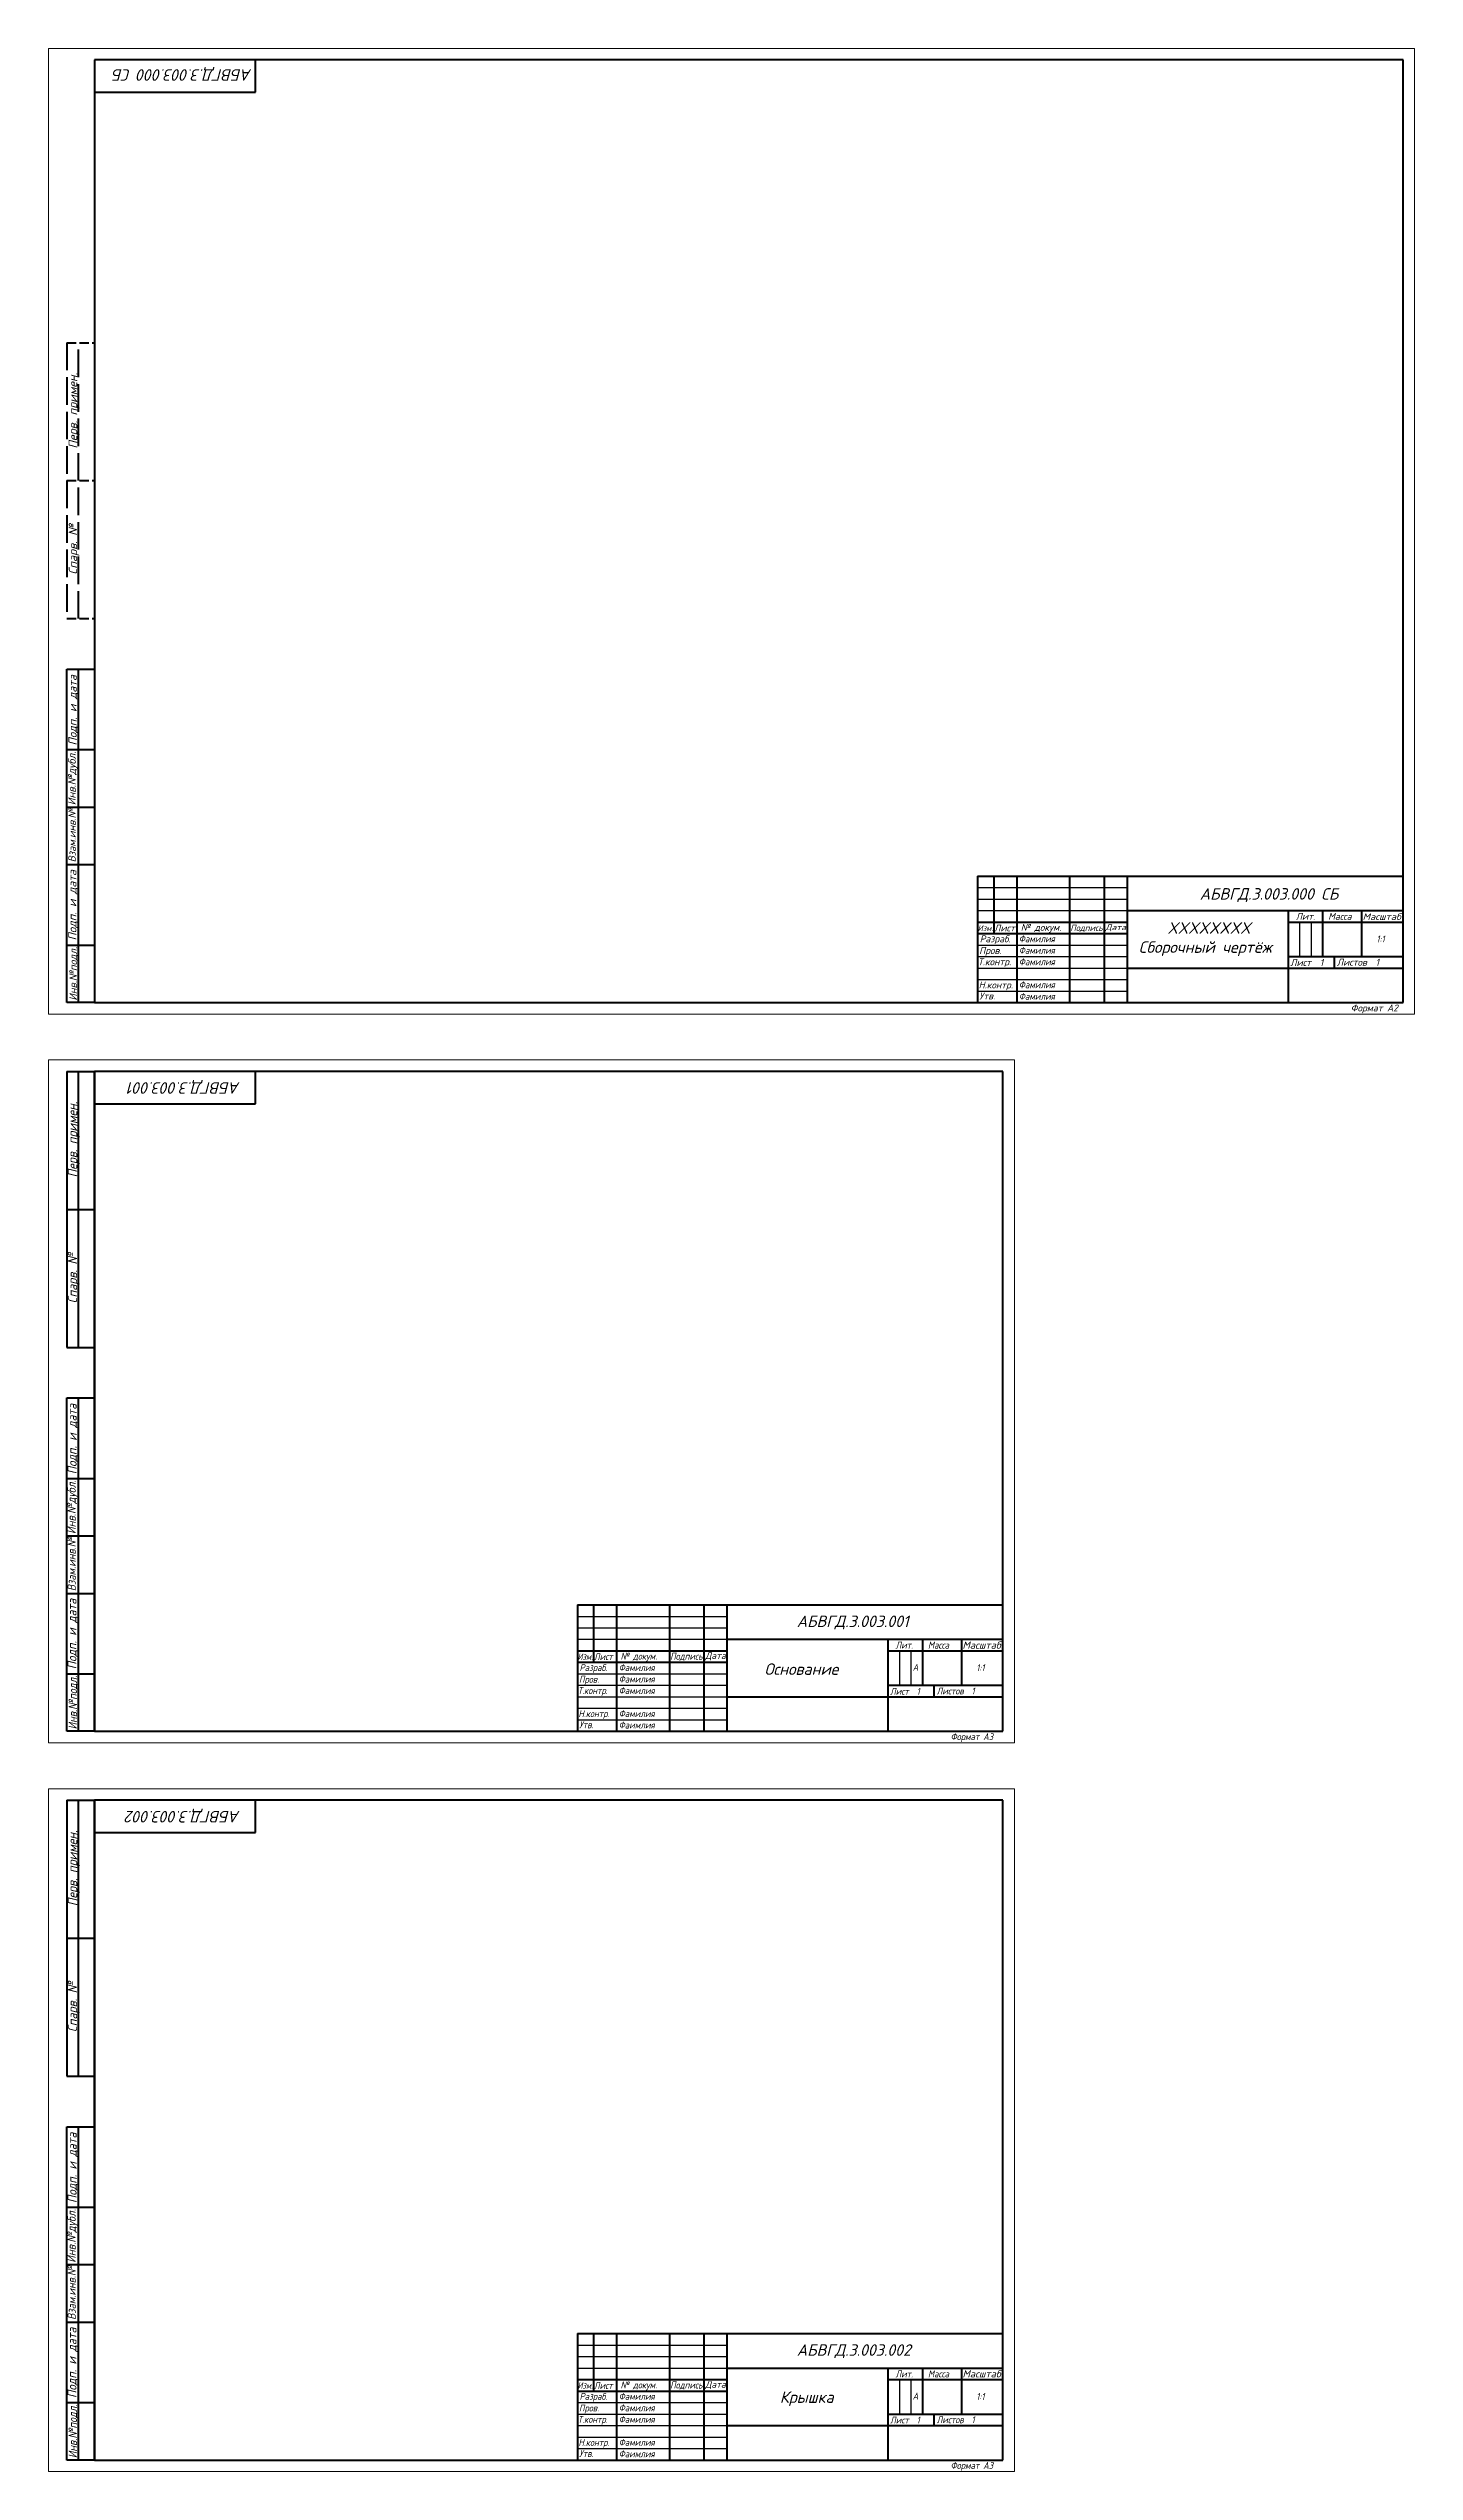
# Model space of a CAD drawing. Header units: millimetres. Extents: x -1 to 4028, y -898 to 1238.
# Drawn here: x 886 to 1480, y 176 to 1230 of the extents above; entities that cross this region are included whole.
import ezdxf
from ezdxf.enums import TextEntityAlignment as Align

# ---------------------------------------------------------------- set-up
doc = ezdxf.new("R2010")
doc.units = ezdxf.units.MM
doc.linetypes.add('ACAD_ISO02W100', pattern=[15, 12, -3])
doc.linetypes.add('JIS_02_4.0', pattern=[5.5, 4, -1.5])
for name, color, linetype, lineweight in [('Основная (0.3)', 162, 'Continuous', 30), ('Основная (0.6)', 250, 'Continuous', 60), ('Текст', 240, 'Continuous', 30), ('Тонкая (0.2)', 250, 'Continuous', 20)]:
    doc.layers.add(name, color=color, linetype=linetype, lineweight=lineweight)
doc.styles.add('3мм', font='isocpeui.ttf', dxfattribs={"height": 3})
doc.styles.add('5мм', font='isocpeui.ttf', dxfattribs={"height": 5})

msp = doc.modelspace()

# ---------------------------------------------------------------- linework, layer by layer
at = {"layer": 'Основная (0.3)'}
for p, q in [((1289.622, 865.22), (1354.622, 865.22)), ((1289.622, 860.22), (1354.622, 860.22)), ((1289.622, 855.22), (1354.622, 855.22)), ((1429.622, 850.22), (1429.622, 835.22)), ((1434.622, 850.22), (1434.622, 835.22)), ((1289.622, 840.22), (1354.622, 840.22)), ((1289.622, 835.22), (1354.622, 835.22)), ((1289.622, 830.22), (1354.622, 830.22)), ((1289.622, 825.22), (1354.622, 825.22)), ((1289.622, 820.22), (1354.622, 820.22)), ((1115.622, 548.22), (1180.622, 548.22)), ((1115.622, 543.22), (1180.622, 543.22)), ((1115.622, 538.22), (1180.622, 538.22)), ((1255.622, 533.22), (1255.622, 518.22)), ((1260.622, 533.22), (1260.622, 518.22)), ((1115.622, 523.22), (1180.622, 523.22)), ((1115.622, 518.22), (1180.622, 518.22)), ((1115.622, 513.22), (1180.622, 513.22)), ((1115.622, 508.22), (1180.622, 508.22)), ((1115.622, 503.22), (1180.622, 503.22)), ((1115.622, 231.22), (1180.622, 231.22)), ((1115.622, 226.22), (1180.622, 226.22)), ((1115.622, 221.22), (1180.622, 221.22)), ((1255.622, 216.22), (1255.622, 201.22)), ((1260.622, 216.22), (1260.622, 201.22)), ((1115.622, 206.22), (1180.622, 206.22)), ((1115.622, 201.22), (1180.622, 201.22)), ((1115.622, 196.22), (1180.622, 196.22)), ((1115.622, 191.22), (1180.622, 191.22)), ((1115.622, 186.22), (1180.622, 186.22))]:
    msp.add_line(p, q, dxfattribs=at)
at = {"layer": 'Основная (0.6)'}
for p, q in [((1474.622, 1225.22), (905.622, 1225.22)), ((905.622, 1225.22), (905.622, 815.22)), ((975.622, 1211.22), (975.622, 1225.22)), ((1474.622, 815.22), (1474.622, 1225.22)), ((905.622, 1211.22), (975.622, 1211.22)), ((893.622, 925.22), (893.622, 960.22)), ((893.622, 960.22), (905.622, 960.22)), ((898.622, 815.22), (898.622, 960.22)), ((893.622, 900.22), (893.622, 925.22)), ((893.622, 925.22), (898.622, 925.22)), ((898.622, 925.22), (905.622, 925.22)), ((893.622, 875.22), (893.622, 900.22)), ((893.622, 900.22), (898.622, 900.22)), ((898.622, 900.22), (905.622, 900.22)), ((893.622, 840.22), (893.622, 875.22)), ((893.622, 875.22), (898.622, 875.22)), ((898.622, 875.22), (905.622, 875.22)), ((1289.622, 870.22), (1474.622, 870.22)), ((1289.622, 870.22), (1289.622, 815.272)), ((1296.622, 870.22), (1296.622, 845.22)), ((1306.622, 870.22), (1306.622, 815.22)), ((1329.622, 870.22), (1329.622, 815.22)), ((1344.622, 870.22), (1344.622, 815.22)), ((1354.622, 870.22), (1354.622, 815.22)), ((1474.622, 815.22), (1474.622, 870.22)), ((1354.622, 855.22), (1474.622, 855.22)), ((1424.622, 855.22), (1424.622, 815.22)), ((1439.622, 855.22), (1439.622, 835.22)), ((1456.622, 855.22), (1456.622, 835.22)), ((1289.622, 850.22), (1354.622, 850.22)), ((1289.622, 845.22), (1354.622, 845.22)), ((1424.622, 850.22), (1474.622, 850.22)), ((893.622, 815.22), (893.622, 840.22)), ((893.622, 840.22), (898.622, 840.22)), ((898.622, 840.22), (905.622, 840.22)), ((1424.622, 835.22), (1474.622, 835.22)), ((1444.622, 835.22), (1444.622, 830.22)), ((1354.622, 830.22), (1474.622, 830.22)), ((898.622, 815.22), (893.622, 815.22)), ((905.622, 815.22), (898.622, 815.22)), ((905.622, 815.22), (1474.622, 815.22)), ((893.622, 785.22), (893.622, 725.22)), ((893.622, 785.22), (905.622, 785.22)), ((898.622, 665.22), (898.622, 785.22)), ((1300.622, 785.22), (905.622, 785.22)), ((905.622, 785.22), (905.622, 498.22)), ((905.622, 498.22), (905.622, 785.22)), ((905.622, 785.22), (905.622, 771.22)), ((975.622, 771.22), (975.622, 785.22)), ((1300.622, 498.22), (1300.622, 785.22)), ((905.622, 771.22), (975.622, 771.22)), ((893.622, 725.22), (893.622, 665.22)), ((893.622, 725.22), (905.622, 725.22)), ((893.622, 665.22), (905.622, 665.22)), ((893.622, 608.22), (893.622, 643.22)), ((893.622, 643.22), (905.622, 643.22)), ((898.622, 498.22), (898.622, 643.22)), ((893.622, 583.22), (893.622, 608.22)), ((893.622, 608.22), (898.622, 608.22)), ((898.622, 608.22), (905.622, 608.22)), ((893.622, 558.22), (893.622, 583.22)), ((893.622, 583.22), (898.622, 583.22)), ((898.622, 583.22), (905.622, 583.22)), ((893.622, 523.22), (893.622, 558.22)), ((893.622, 558.22), (898.622, 558.22)), ((898.622, 558.22), (905.622, 558.22)), ((1115.622, 553.22), (1300.622, 553.22)), ((1115.622, 553.22), (1115.622, 498.272)), ((1122.622, 553.22), (1122.622, 528.22)), ((1132.622, 553.22), (1132.622, 498.22)), ((1155.622, 553.22), (1155.622, 498.22)), ((1170.622, 553.22), (1170.622, 498.22)), ((1180.622, 553.22), (1180.622, 498.22)), ((1300.622, 498.22), (1300.622, 553.22)), ((1180.622, 538.22), (1300.622, 538.22)), ((1250.622, 538.22), (1250.622, 498.22)), ((1265.622, 538.22), (1265.622, 518.22)), ((1282.622, 538.22), (1282.622, 518.22)), ((1115.622, 533.22), (1180.622, 533.22)), ((1115.622, 528.22), (1180.622, 528.22)), ((1250.622, 533.22), (1300.622, 533.22)), ((893.622, 498.22), (893.622, 523.22)), ((893.622, 523.22), (898.622, 523.22)), ((898.622, 523.22), (905.622, 523.22)), ((1250.622, 518.22), (1300.622, 518.22)), ((1270.622, 518.22), (1270.622, 513.22)), ((1180.622, 513.22), (1300.622, 513.22)), ((898.622, 498.22), (893.622, 498.22)), ((905.622, 498.22), (898.622, 498.22)), ((905.622, 498.22), (1300.622, 498.22)), ((893.622, 468.22), (893.622, 408.22)), ((893.622, 468.22), (905.622, 468.22)), ((898.622, 348.22), (898.622, 468.22)), ((1300.622, 468.22), (905.622, 468.22)), ((905.622, 468.22), (905.622, 181.22)), ((905.622, 181.22), (905.622, 468.22)), ((905.622, 468.22), (905.622, 454.22)), ((975.622, 454.22), (975.622, 468.22)), ((1300.622, 181.22), (1300.622, 468.22)), ((905.622, 454.22), (975.622, 454.22)), ((893.622, 408.22), (893.622, 348.22)), ((893.622, 408.22), (905.622, 408.22)), ((893.622, 348.22), (905.622, 348.22)), ((893.622, 291.22), (893.622, 326.22)), ((893.622, 326.22), (905.622, 326.22)), ((898.622, 181.22), (898.622, 326.22)), ((893.622, 266.22), (893.622, 291.22)), ((893.622, 291.22), (898.622, 291.22)), ((898.622, 291.22), (905.622, 291.22)), ((893.622, 241.22), (893.622, 266.22)), ((893.622, 266.22), (898.622, 266.22)), ((898.622, 266.22), (905.622, 266.22)), ((893.622, 206.22), (893.622, 241.22)), ((893.622, 241.22), (898.622, 241.22)), ((898.622, 241.22), (905.622, 241.22)), ((1115.622, 236.22), (1300.622, 236.22)), ((1115.622, 236.22), (1115.622, 181.272)), ((1122.622, 236.22), (1122.622, 211.22)), ((1132.622, 236.22), (1132.622, 181.22)), ((1155.622, 236.22), (1155.622, 181.22)), ((1170.622, 236.22), (1170.622, 181.22)), ((1180.622, 236.22), (1180.622, 181.22)), ((1300.622, 181.22), (1300.622, 236.22)), ((1115.622, 216.22), (1180.622, 216.22)), ((1115.622, 211.22), (1180.622, 211.22)), ((1180.622, 221.22), (1300.622, 221.22)), ((1250.622, 221.22), (1250.622, 181.22)), ((1250.622, 216.22), (1300.622, 216.22)), ((1265.622, 221.22), (1265.622, 201.22)), ((1282.622, 221.22), (1282.622, 201.22)), ((893.622, 181.22), (893.622, 206.22)), ((893.622, 206.22), (898.622, 206.22)), ((898.622, 206.22), (905.622, 206.22)), ((1250.622, 201.22), (1300.622, 201.22)), ((1270.622, 201.22), (1270.622, 196.22)), ((1180.622, 196.22), (1300.622, 196.22)), ((898.622, 181.22), (893.622, 181.22)), ((905.622, 181.22), (898.622, 181.22)), ((905.622, 181.22), (1300.622, 181.22))]:
    msp.add_line(p, q, dxfattribs=at)
at = {"layer": 'Основная (0.6)', "linetype": 'ACAD_ISO02W100'}
for p, q in [((893.622, 1102.22), (893.622, 1042.22)), ((898.622, 982.22), (898.622, 1102.22)), ((893.622, 1042.22), (893.622, 982.22))]:
    msp.add_line(p, q, dxfattribs=at)
at = {"layer": 'Основная (0.6)', "linetype": 'JIS_02_4.0'}
for p, q in [((893.622, 1102.22), (905.622, 1102.22)), ((893.622, 1042.22), (905.622, 1042.22)), ((893.622, 982.22), (905.622, 982.22))]:
    msp.add_line(p, q, dxfattribs=at)
at = {"layer": 'Тонкая (0.2)'}
for p, q in [((885.622, 1230.22), (1479.622, 1230.22)), ((885.622, 810.22), (885.622, 1230.22)), ((1479.622, 1230.22), (1479.622, 810.22)), ((1479.622, 810.22), (885.622, 810.22)), ((885.622, 790.22), (1305.622, 790.22)), ((885.622, 493.22), (885.622, 790.22)), ((1305.622, 790.22), (1305.622, 493.22)), ((1305.622, 493.22), (885.622, 493.22)), ((885.622, 473.22), (1305.622, 473.22)), ((885.622, 176.22), (885.622, 473.22)), ((1305.622, 473.22), (1305.622, 176.22)), ((1305.622, 176.22), (885.622, 176.22))]:
    msp.add_line(p, q, dxfattribs=at)

# ---------------------------------------------------------------- texts
at = {"layer": 'Текст', "style": '3мм'}
for s, height, p, p2 in [('Перв. примен.', 3.78442, (898.154, 1056.174), (898.154, 1089.09)), ('Спарв. №', 3.6444, (898.075, 1001.398), (898.075, 1023.298)), ('Подп. и дата ', 3.57193, (897.887, 927.022), (897.887, 959.938)), ('Инв.№дубл.', 3.3201, (897.463, 901.031), (897.463, 924.408)), ('Взам.инв.№', 3.2013, (897.503, 876.188), (897.503, 899.565)), ('Подп. и дата ', 3.57193, (897.792, 842.21), (897.792, 875.126)), ('Инв.№подл.', 3.3201, (898.033, 816.032), (898.033, 839.408))]:
    msp.add_text(s, height=height, rotation=90, dxfattribs=at).set_placement(p, p2, align=Align.ALIGNED)
for s, p in [('Лит.', (1427.95, 851.182)), ('Масса', (1442.054, 851.195)), ('Разраб.', (1290.567, 841.423)), ('Лист', (1296.811, 846.155)), ('№ докум.', (1308.402, 846.394)), ('Т.контр.', (1289.804, 831.426)), ('Пров.', (1290.312, 836.336)), ('Лист  1', (1425.587, 831.118)), ('Листов  1', (1445.834, 831.247)), ('Н.контр.', (1290.074, 821.373)), ('Утв.', (1290.34, 816.549)), ('Формат А2', (1451.903, 811.356))]:
    msp.add_text(s, height=3, dxfattribs=at).set_placement(p)
for s, height, p, p2 in [('Масштаб', 2.803, (1457.052, 851.153), (1473.722, 851.153)), ('Изм.', 2.5198, (1289.687, 846.267), (1296.338, 846.267)), ('Подпись', 2.7694, (1329.967, 846.327), (1344.019, 846.327)), ('Дата', 2.5399, (1345.2, 846.698), (1354.139, 846.698))]:
    msp.add_text(s, height=height, dxfattribs=at).set_placement(p, p2, align=Align.ALIGNED)
at = {"layer": 'Текст', "style": '3мм', "width": 0.9}
for s, p in [('Фамилия', (1307.567, 841.423)), ('1:1', (1463.071, 841.366)), ('Фамилия', (1307.567, 836.423)), ('Фамилия', (1307.567, 831.423)), ('Фамилия', (1307.567, 821.423)), ('Фамилия', (1307.567, 816.423)), ('Разраб.', (1116.567, 524.423)), ('Лист', (1122.811, 529.155)), ('Фамилия', (1133.567, 524.423)), ('№ докум.', (1134.402, 529.394)), ('Лит.', (1253.95, 534.182)), ('А', (1261.385, 524.52)), ('Масса', (1268.054, 534.195)), ('1:1', (1289.071, 524.366)), ('Т.контр.', (1115.804, 514.426)), ('Пров.', (1116.312, 519.336)), ('Фамилия', (1133.567, 519.423)), ('Фамилия', (1133.567, 514.423)), ('Лист  1', (1251.587, 514.118)), ('Листов  1', (1271.834, 514.247)), ('Н.контр.', (1116.074, 504.373)), ('Фамилия', (1133.567, 504.423)), ('Утв.', (1116.34, 499.549)), ('Фаимлия', (1133.567, 499.423)), ('Формат А3', (1277.903, 494.356)), ('Лист', (1122.811, 212.155)), ('№ докум.', (1134.402, 212.394)), ('Лит.', (1253.95, 217.182)), ('Масса', (1268.054, 217.195)), ('Т.контр.', (1115.804, 197.426)), ('Пров.', (1116.312, 202.336)), ('Разраб.', (1116.567, 207.423)), ('Фамилия', (1133.567, 207.423)), ('Фамилия', (1133.567, 202.423)), ('Фамилия', (1133.567, 197.423)), ('А', (1261.385, 207.52)), ('1:1', (1289.071, 207.366)), ('Н.контр.', (1116.074, 187.373)), ('Фамилия', (1133.567, 187.423)), ('Лист  1', (1251.587, 197.118)), ('Листов  1', (1271.834, 197.247)), ('Утв.', (1116.34, 182.549)), ('Фаимлия', (1133.567, 182.423)), ('Формат А3', (1277.903, 177.356))]:
    msp.add_text(s, height=3, dxfattribs=at).set_placement(p)
for s, height, p, p2 in [('Перв. примен.', 4.20491, (898.154, 739.174), (898.154, 772.09)), ('Спарв. №', 4.0494, (898.075, 684.398), (898.075, 706.298)), ('Подп. и дата ', 3.96881, (897.887, 610.022), (897.887, 642.938)), ('Инв.№дубл.', 3.689, (897.463, 584.031), (897.463, 607.408)), ('Взам.инв.№', 3.557, (897.503, 559.188), (897.503, 582.565)), ('Подп. и дата ', 3.96881, (897.792, 525.21), (897.792, 558.126)), ('Инв.№подл.', 3.689, (898.033, 499.032), (898.033, 522.408)), ('Перв. примен.', 4.20491, (898.154, 422.174), (898.154, 455.09)), ('Спарв. №', 4.0494, (898.075, 367.398), (898.075, 389.298)), ('Подп. и дата ', 3.96881, (897.887, 293.022), (897.887, 325.938)), ('Инв.№дубл.', 3.689, (897.463, 267.031), (897.463, 290.408)), ('Взам.инв.№', 3.557, (897.503, 242.188), (897.503, 265.565)), ('Подп. и дата ', 3.96881, (897.792, 208.21), (897.792, 241.126)), ('Инв.№подл.', 3.689, (898.033, 182.032), (898.033, 205.408))]:
    msp.add_text(s, height=height, rotation=90, dxfattribs=at).set_placement(p, p2, align=Align.ALIGNED)
for s, height, p, p2 in [('Изм.', 2.7998, (1115.687, 529.267), (1122.338, 529.267)), ('Подпись', 3.0771, (1155.967, 529.327), (1170.019, 529.327)), ('Дата', 2.8221, (1171.2, 529.698), (1180.139, 529.698)), ('Масштаб', 3.1144, (1283.052, 534.153), (1299.722, 534.153)), ('Изм.', 2.7998, (1115.687, 212.267), (1122.338, 212.267)), ('Подпись', 3.0771, (1155.967, 212.327), (1170.019, 212.327)), ('Дата', 2.8221, (1171.2, 212.698), (1180.139, 212.698)), ('Масштаб', 3.1144, (1283.052, 217.153), (1299.722, 217.153))]:
    msp.add_text(s, height=height, dxfattribs=at).set_placement(p, p2, align=Align.ALIGNED)
at = {"layer": 'Текст', "linetype": 'Continuous', "char_height": 5, "attachment_point": 1, "rotation": 180, "style": '5мм'}
for s, insert, width in [('АБВГД.3.003.000 СБ ', (974.067, 1216.183), 66.94288), ('АБВГД.3.003.001', (968.997, 775.548), 68.68549), ('АБВГД.3.003.002', (968.997, 458.548), 68.68549)]:
    msp.add_mtext(s, dxfattribs=dict(at, insert=insert, width=width))
at = {"layer": 'Текст', "linetype": 'Continuous', "char_height": 5, "attachment_point": 1, "style": '5мм'}
for s, insert, width in [('АБВГД.3.003.000 СБ ', (1386.228, 864.971), 77.1158), ('АБВГД.3.003.001', (1211.008, 548.565), 62.39201), ('АБВГД.3.003.002', (1211.008, 231.565), 62.39201)]:
    msp.add_mtext(s, dxfattribs=dict(at, insert=insert, width=width))
at = {"layer": 'Текст', "char_height": 5, "width": 61.05895, "attachment_point": 1, "style": '5мм'}
for s, insert in [('\\pxqc;XXXXXXXX\\P\\pq*;Сборочный чертёж', (1359.702, 850.153)), ('Основание', (1196.962, 527.765)), ('Крышка', (1203.644, 211.09))]:
    msp.add_mtext(s, dxfattribs=dict(at, insert=insert))

doc.saveas('drawing.dxf')
